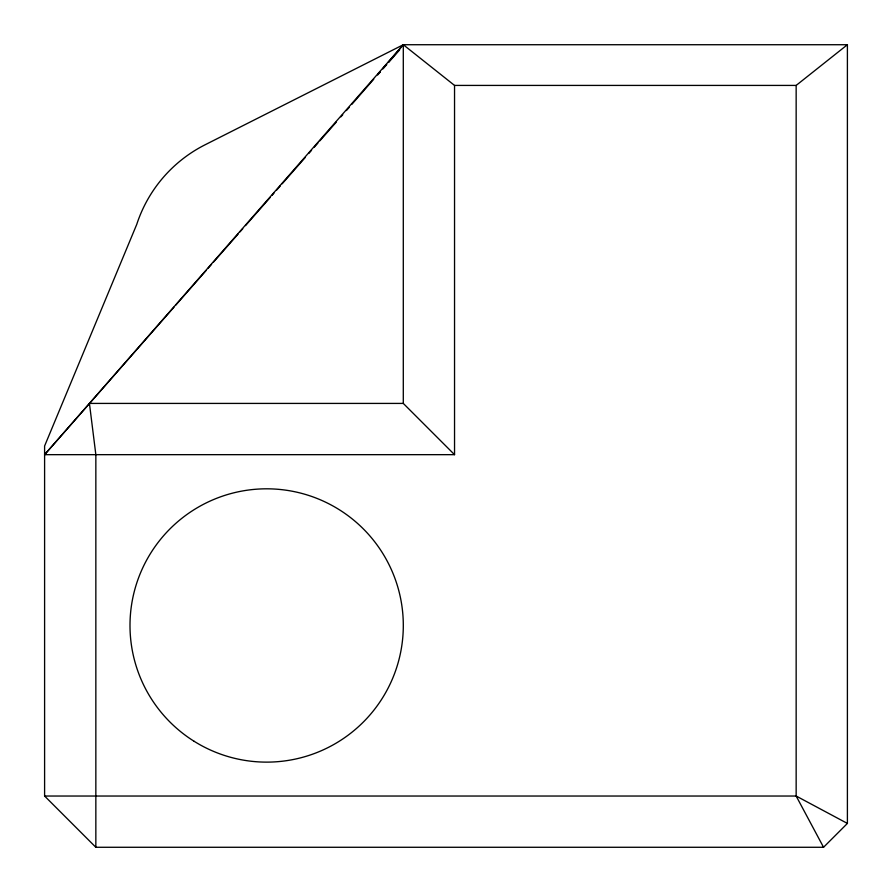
<?xml version="1.0" encoding="UTF-8"?>
<svg xmlns="http://www.w3.org/2000/svg" width="892" height="892" viewBox="0 0 892 892"><rect width="100%" height="100%" fill="white"/><g stroke="black" fill="none" stroke-linecap="round" stroke-linejoin="round"><path stroke-width="1.34" d="M373.748 79.198L351.905 104.286M378.23 73.98L380.014 71.884M382.701 68.751L386.281 64.57M388.076 62.485L403.296 44.723L847.4 44.723L847.4 823.428L823.55 847.277L95.845 847.277L44.6 796.032L44.6 446L136.744 224.394A136.643 136.643 0 0 1 204.77 144.95L403.296 44.723L454.541 85.42L796.155 85.42L847.4 44.723M454.541 454.664L44.6 454.664L403.296 44.723L403.296 403.418L454.541 454.664L454.541 85.42M44.6 454.664L173.94 307.194M175.78 305.097L206.052 270.588M207.892 268.492L211.56 264.311M213.389 262.215L238.164 233.983M239.993 231.887L242.747 228.753M245.501 225.609L270.265 197.377M272.105 195.281L273.933 193.196M276.687 190.052L280.356 185.87M282.195 183.774L305.12 157.628M308.799 153.446L311.542 150.313M314.296 147.169L317.965 142.988M319.804 140.891L336.317 122.07M340.9 116.841L342.74 114.745M346.408 110.563L349.162 107.43M377.595 75.006L380.349 71.862M383.103 68.729L386.782 64.547M388.611 62.451L399.627 49.907M403.296 403.418L89.434 403.418L95.845 454.664L95.845 847.277M44.6 796.032L796.155 796.032L847.4 823.428M823.55 847.277L796.155 796.032L796.155 85.42M194.177 741.319A136.643 136.643 0 0 0 403.217 630.321A136.643 136.643 0 0 0 202.562 504.783A136.643 136.643 0 0 0 194.177 741.319"/></g></svg>
